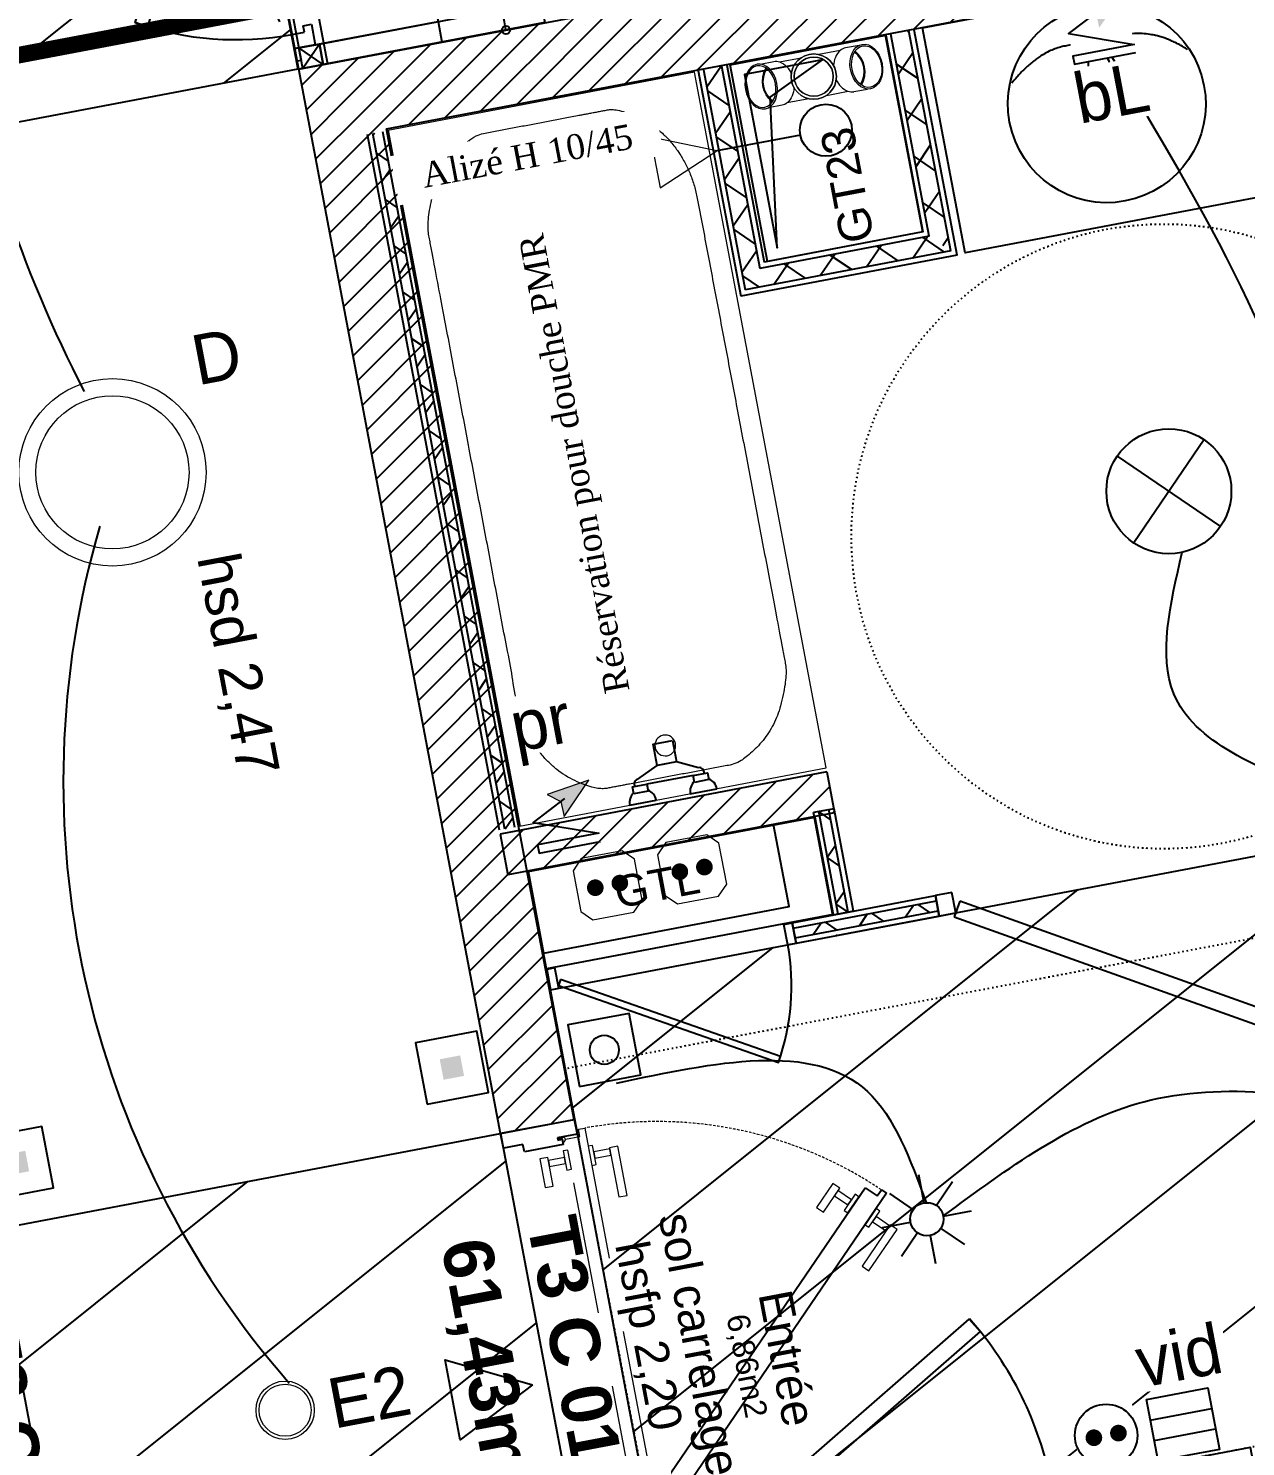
# Model space of a CAD drawing. Header units: centimetres. Extents: x 197412 to 267601, y -375791 to -305433.
# Drawn here: x 219676 to 222599, y -352221 to -348816 of the extents above; entities that cross this region are included whole.
import ezdxf

# ---------------------------------------------------------------- set-up
doc = ezdxf.new("R2010")
doc.units = ezdxf.units.CM
doc.header["$PDMODE"] = 67
for name, pattern in [('Style de ligne -1', [0.41664, 0.20828, -0.20836]), ('Style de ligne -16', [0.192476, 0.123031, -0.069444]), ('Style de ligne -5', [0.20828, 0.069425, -0.138855])]:
    doc.linetypes.add(name, pattern=pattern)
for name, color, linetype in [('3-BAT C-Niveau 0', 250, 'Continuous'), ('prlm-EAU-CHU', 42, 'Continuous'), ('prlm-GT', 242, 'Continuous'), ('prlm-MOD', 64, 'Continuous'), ('prlm-MOD-PB', 123, 'Continuous'), ('prlm-VMC', 62, 'Continuous')]:
    doc.layers.add(name, color=color, linetype=linetype)
for name, color, linetype, lineweight in [('FAUX PLAFOND', 9, 'Continuous', 25), ('prlm-ELEC-CFA', 1, 'Continuous', 25), ('prlm-ELEC-CFO', 1, 'Continuous', 25), ('prlm-GAZ', 2, 'Continuous', 25), ('RESERAVTION', 5, 'Continuous', 25)]:
    doc.layers.add(name, color=color, linetype=linetype, lineweight=lineweight)
doc.styles.add('Arial', font='arial.ttf')
doc.styles.add('Geneva', font='arial.ttf')
doc.styles.add('Geneva (bold)', font='arialbd.ttf')
doc.styles.add('Helvetica', font='arial.ttf')
doc.styles.add('prlm-elec-cfa', font='comic.ttf', dxfattribs={"height": 12})
doc.styles.add('prlm-elec-cfo', font='comic.ttf', dxfattribs={"height": 12})
doc.styles.add('prlm-vmc', font='pala.ttf', dxfattribs={"height": 14})
doc.styles.get("Standard").update_dxf_attribs({"font": 'ARIALUNI.TTF', "height": 100})
doc.dimstyles.new('IS cotation 1_20ème', dxfattribs={"dimtxt": 90, "dimasz": 20, "dimexe": 0, "dimexo": 0, "dimgap": 3, "dimtad": 0, "dimdec": 0, "dimtxsty": 'Arial', "dimblk": 'ORIGIN', "dimcen": 0, "dimdle": 10, "dimclrd": 256, "dimclre": 256, "dimclrt": 256, "dimazin": 0, "dimtfac": 1, "dimtdec": 0, "dimtix": 1, "dimtmove": 0, "dimatfit": 0, "dimldrblk": 'ORIGIN', "dimfxl": 10, "dimfrac": 2, "dimtolj": 1, "dimlwd": -1, "dimlwe": 25, "dimarcsym": 0})
pattern_1 = [(218.65981, (82441.66, 127994.64), (-199.24783, 287.75041), [])]
pattern_2 = [(45, (82627.55, 127994.637), (-31.2347524, 39.0434405), [])]

# ---------------------------------------------------------------- blocks, each defined once
blk = doc.blocks.new('Groupe-302-1')
at = {"linetype": 'Continuous'}
for p, q in [((13778.48, -47606.26), (13772.64, -47602.28)), ((13777.55, -47601.35), (13773.57, -47607.19))]:
    blk.add_line(p, q, dxfattribs=at)
at = {"linetype": 'Continuous', "flags": 128}
blk.add_lwpolyline([(13777.55, -47601.35), (13778.48, -47606.26), (13773.57, -47607.19), (13772.64, -47602.28)], close=True, dxfattribs=at)
blk = doc.blocks.new('Groupe-303-1')
at = {"linetype": 'Continuous'}
for p, q in [((13793.36, -47684.86), (13789.38, -47690.7)), ((13794.3, -47689.77), (13788.45, -47685.79))]:
    blk.add_line(p, q, dxfattribs=at)
at = {"linetype": 'Continuous', "flags": 128}
blk.add_lwpolyline([(13793.36, -47684.86), (13794.3, -47689.77), (13789.38, -47690.7), (13788.45, -47685.79)], close=True, dxfattribs=at)
blk = doc.blocks.new('Groupe-304-1')
at = {"linetype": 'Continuous'}
blk.add_line((13831.67, -47596.19), (13846.56, -47674.79), dxfattribs=at)
at = {"linetype": 'Style de ligne -1', "ltscale": 50.8}
blk.add_line((13753.4, -47611.94), (13788.04, -47689), dxfattribs=at)
at = {"linetype": 'Continuous', "flags": 128}
for points in [[(13778.48, -47606.26), (13831.67, -47596.19), (13830.74, -47591.27), (13777.55, -47601.35)], [(13831.67, -47596.19), (13835.39, -47615.84), (13815.74, -47619.56), (13812.02, -47599.91)], [(13789.02, -47688.81), (13788.04, -47689), (13772.17, -47605.16), (13773.15, -47604.98)], [(13794.3, -47689.77), (13793.36, -47684.86), (13846.56, -47674.79), (13847.49, -47679.7)]]:
    blk.add_lwpolyline(points, close=True, dxfattribs=at)
at = {"linetype": 'Style de ligne -1', "ltscale": 50.8}
blk.add_arc((13786.97, -47683.55), 79.15, 100.7241, 115.4507, dxfattribs=at)
for name in ['Groupe-302-1', 'Groupe-303-1']:
    blk.add_blockref(name, (0, 0))
at = {"insert": (13814.53, -47643), "char_height": 9.966, "width": 55.6525, "attachment_point": 5, "rotation": 280.7236, "line_spacing_factor": 0.72537, "style": 'Geneva'}
blk.add_mtext('GDF', dxfattribs=at)
blk = doc.blocks.new('xi.lumE')
at = {"layer": 'prlm-ELEC-CFO', "color": 0, "linetype": 'ByBlock', "lineweight": 13}
for radius in [7, 6.25]:
    blk.add_circle((0, 0), radius, dxfattribs=at)
blk = doc.blocks.new('xi.BSO')
at = {"layer": 'prlm-ELEC-CFO', "lineweight": 5}
blk.add_hatch(color=0, dxfattribs=at).paths.add_polyline_path([(-2.5, -2.5), (2.5, -2.5), (2.5, 2.5), (-2.5, 2.5)])
at = {"layer": 'prlm-ELEC-CFO', "color": 0, "flags": 128}
blk.add_lwpolyline([(-7.5, -7.5), (7.5, -7.5), (7.5, 7.5), (-7.5, 7.5)], close=True, dxfattribs=at)
blk = doc.blocks.new('xi.PR')
at = {"layer": 'prlm-ELEC-CFO', "lineweight": 5}
blk.add_hatch(color=0, dxfattribs=at).paths.add_polyline_path([(-3, 6), (-0.1, 3.7), (0, 0), (7.5, 7.5)])
at = {"layer": 'prlm-ELEC-CFO', "color": 0, "lineweight": 5, "flags": 128}
blk.add_lwpolyline([(-3, 6), (-0.1, 3.7), (0, 0), (7.5, 7.5)], close=True, dxfattribs=at)
at = {"layer": 'prlm-ELEC-CFO', "color": 0}
blk.add_lwpolyline([(0.95, 4.23), (-7.5, 0), (7.5, -5.5), (-7.5, -5.5), (-7.5, -7.5), (7.5, -7.5)], dxfattribs=at)
blk = doc.blocks.new('xi.PTCE')
at = {"layer": 'prlm-ELEC-CFO', "color": 0}
for points in [[(-10.61, 10.61), (10.61, -10.61)], [(10.61, 10.61), (-10.61, -10.61)]]:
    blk.add_lwpolyline(points, dxfattribs=at)
at = {"layer": 'prlm-ELEC-CFO', "color": 0, "linetype": 'ByBlock'}
blk.add_circle((0, 0), 15, dxfattribs=at)
blk = doc.blocks.new('xi.BL')
at = {"color": 0, "lineweight": 5}
blk.add_wipeout([(-7.5, -7.5), (7.5, -7.5), (7.5, 7.5), (-7.5, 7.5)], dxfattribs=at).dxf.layer = 'prlm-ELEC-CFO'
at = {"layer": 'prlm-ELEC-CFO', "lineweight": 5}
blk.add_hatch(color=0, dxfattribs=at).paths.add_polyline_path([(-3, 6), (-0.1, 3.7), (0, 0), (7.5, 7.5)])
at = {"layer": 'prlm-ELEC-CFO', "color": 0}
blk.add_lwpolyline([(0.95, 4.23), (-7.5, 0), (7.5, -5.5), (-7.5, -5.5), (-7.5, -7.5), (7.5, -7.5)], dxfattribs=at)
blk = doc.blocks.new('xi.PCGTL')
at = {"layer": 'prlm-ELEC-CFO', "color": 0, "lineweight": 0}
blk.add_lwpolyline([(-7.5, -5), (-5, -7.5), (5, -7.5), (7.5, -5), (7.5, 5), (5, 7.5), (-5, 7.5), (-7.5, 5)], close=True, dxfattribs=at)
at = {"layer": 'prlm-ELEC-CFO', "color": 0, "linetype": 'ByBlock', "lineweight": 5, "const_width": 2}
for points in [[(-4, 0, 1), (-2, 0, 1)], [(2, 0, 1), (4, 0, 1)]]:
    blk.add_lwpolyline(points, format="xyb", close=True, dxfattribs=at)
blk = doc.blocks.new('xi.PC')
at = {"color": 0, "lineweight": 5}
blk.add_wipeout([(-7.5, -7.5), (7.5, -7.5), (7.5, 7.5), (-7.5, 7.5)], dxfattribs=at).dxf.layer = 'prlm-ELEC-CFO'
at = {"layer": 'prlm-ELEC-CFO', "color": 0, "linetype": 'ByBlock', "lineweight": 5, "const_width": 2}
for points in [[(-4, 0, 1), (-2, 0, 1)], [(2, 0, 1), (4, 0, 1)]]:
    blk.add_lwpolyline(points, format="xyb", close=True, dxfattribs=at)
at = {"layer": 'prlm-ELEC-CFO', "color": 0, "linetype": 'ByBlock', "lineweight": -2}
blk.add_circle((0, 0), 7.5, dxfattribs=at)
blk = doc.blocks.new('xi.BP')
at = {"layer": 'prlm-ELEC-CFO', "color": 0, "flags": 128}
blk.add_lwpolyline([(-7.5, -7.5), (7.5, -7.5), (7.5, 7.5), (-7.5, 7.5)], close=True, dxfattribs=at)
at = {"layer": 'prlm-ELEC-CFO', "color": 0}
blk.add_circle((0, 0), 3.5, dxfattribs=at)
blk = doc.blocks.new('xi.SPOT')
at = {"color": 0, "lineweight": 5}
blk.add_wipeout([(-4, 0), (-2.83, -2.83), (0, -4), (2.83, -2.83), (4, 0), (2.83, 2.83), (0, 4), (-2.83, 2.83)], dxfattribs=at).dxf.layer = 'prlm-ELEC-CFO'
at = {"layer": 'prlm-ELEC-CFO', "color": 0, "linetype": 'ByBlock', "lineweight": -2, "flags": 128}
for points in [[(0, 10.88), (0, 4)], [(-7.69, 7.69), (-2.83, 2.83)], [(7.69, 7.69), (2.83, 2.83)], [(-10.88, 0), (-4, 0)], [(4, 0), (10.88, 0)], [(-2.83, -2.83), (-7.69, -7.69)], [(2.83, -2.83), (7.69, -7.69)], [(0, -4), (0, -10.88)]]:
    blk.add_lwpolyline(points, dxfattribs=at)
at = {"layer": 'prlm-ELEC-CFO', "color": 0, "linetype": 'ByBlock', "lineweight": -2}
blk.add_circle((0, 0), 4, dxfattribs=at)
blk = doc.blocks.new('xi.lumD')
at = {"layer": 'prlm-ELEC-CFO', "color": 0, "linetype": 'ByBlock', "lineweight": 13}
for radius in [22.49, 18.39]:
    blk.add_circle((0, 0), radius, dxfattribs=at)
blk = doc.blocks.new('xi.gdf70')
at = {"linetype": 'Continuous'}
for p, q in [((0, 0), (80, 0)), ((0, -30), (0, -35)), ((5, -30), (0, -30)), ((5, -32), (5, -30)), ((75, -30), (80, -30)), ((75, -32), (75, -30)), ((80, -30), (80, -35)), ((3.5, -32), (5, -32)), ((3.5, -35), (3.5, -32)), ((76.5, -32), (75, -32)), ((76.5, -35), (76.5, -32)), ((0, -35), (3.5, -35)), ((80, -35), (76.5, -35))]:
    blk.add_line(p, q, dxfattribs=at)
at = {"linetype": 'Continuous', "flags": 128}
for points in [[(0, -35), (0, 0), (-5, 0), (-5, -35)], [(0, 0), (20, 0), (20, -20), (0, -20)], [(85, -35), (80, -35), (80, 0), (85, 0)], [(5, -32.4), (68.22, -68.9), (66.72, -71.5), (3.5, -35)]]:
    blk.add_lwpolyline(points, close=True, dxfattribs=at)
at = {"linetype": 'Continuous'}
blk.add_arc((3.5, -35), 73, 330, 0, dxfattribs=at)
at = {"insert": (42.81, -12.22), "char_height": 9.966, "width": 55.6525, "attachment_point": 5, "line_spacing_factor": 0.72537, "style": 'Geneva'}
blk.add_mtext('GDF', dxfattribs=at)
blk = doc.blocks.new('xi.dchrob')
at = {"layer": 'prlm-MOD', "color": 161}
for p, q in [((8.16, -2.3), (8.16, 2.3)), ((13.38, 1.16), (13.38, -1.16))]:
    blk.add_line(p, q, dxfattribs=at)
for points in [[(0, 10.66), (0, 4.16)], [(5.77, 7.56), (8.16, 2.38)], [(4.19, -5.66), (4.19, 5.66)], [(5.77, -7.26), (8.16, -2.37)], [(0, -4.16), (0, -10.66)]]:
    blk.add_lwpolyline(points, dxfattribs=at)
for points in [[(2.5, 9.16), (4.19, 9.16), (4.19, 5.66), (2.5, 5.66)], [(13.38, -2.37), (8.16, -2.37), (8.16, 2.38), (13.38, 2.38)], [(2.5, -5.66), (4.19, -5.66), (4.19, -9.16), (2.5, -9.16)]]:
    blk.add_lwpolyline(points, close=True, dxfattribs=at)
for centre, radius, start, end in [((0, 7.41), 3.25, 32.579, 90), ((4.65, 7.56), 1.13, 0, 114.0743), ((0, 7.41), 3.25, 270, 327.421), ((0, -7.41), 3.25, 32.579, 90), ((0, -7.41), 3.25, 270, 327.421), ((4.65, -7.26), 1.13, 245.9257, 360)]:
    blk.add_arc(centre, radius, start, end, dxfattribs=at)
blk = doc.blocks.new('xi.cee1')
at = {"layer": 'prlm-EAU-CHU', "color": 0, "lineweight": 13}
for p, q in [((7.43, 5), (2.17, 5)), ((12.09, 5.34), (8.77, 5.34)), ((2.17, -5), (7.43, -5)), ((8.77, -5.34), (12.09, -5.34))]:
    blk.add_line(p, q, dxfattribs=at)
for radius in [5.45, 4.69]:
    blk.add_circle((0, 0), radius, dxfattribs=at)
for centre, radius, start, end in [((10.09, 0.78), 4.99, 122.4397, 169.5051), ((8.79, 2.49), 2.86, 90.508, 118.9381), ((6.35, 0), 5.87, 317.8112, 42.1667), ((6.14, 0), 6.3, 318.9248, 41.0752), ((10.09, -0.78), 4.99, 190.4949, 237.5603), ((8.79, -2.49), 2.86, 241.0619, 269.492)]:
    blk.add_arc(centre, radius, start, end, dxfattribs=at)
for centre, major_axis, ratio in [((12.84, 0), (0, -5.44), 0.708306), ((12.94, 0), (0, -5.05), 0.707331)]:
    blk.add_ellipse(centre, major_axis=major_axis, ratio=ratio, dxfattribs=at)
blk = doc.blocks.new('xi.be')
at = {"layer": 'prlm-VMC', "color": 0, "linetype": 'ByBlock', "lineweight": 5, "flags": 128}
blk.add_lwpolyline([(-6.17, -15), (6.17, -15), (0, 0)], close=True, dxfattribs=at)
at = {"layer": 'prlm-VMC', "color": 0, "linetype": 'ByBlock', "lineweight": 5}
blk.add_solid([(0, -1), (5.17, -14), (-5.17, -14), (0, -1)], dxfattribs=at)
blk = doc.blocks.new('xi.VID')
at = {"layer": 'prlm-ELEC-CFA', "color": 0, "linetype": 'ByBlock', "lineweight": -2, "flags": 128}
blk.add_lwpolyline([(-7.5, 7.5), (7.5, 7.5), (7.5, -7.5), (-7.5, -7.5)], close=True, dxfattribs=at)
at = {"layer": 'prlm-ELEC-CFA', "color": 0}
for points in [[(-7.5, 2.5), (7.5, 2.5)], [(-7.5, -2.5), (7.5, -2.5)]]:
    blk.add_lwpolyline(points, dxfattribs=at)
blk = doc.blocks.new('_Origin')
at = {"color": 0, "linetype": 'ByBlock', "lineweight": -2}
blk.add_line((0, 0), (-1, 0), dxfattribs=at)
blk.add_circle((0, 0), 0.5, dxfattribs=at)
blk = doc.blocks.new('*D712')
at = {"layer": 'Defpoints', "color": 0, "transparency": 16777216}
for p in [(220690, -347981.4), (220823.3, -348820.3), (220848, -348815.6)]:
    blk.add_point(p, dxfattribs=at)
at = {"layer": 'RESERAVTION', "lineweight": 25, "transparency": 16777216}
for p, q in [((220690, -347981.4), (220665.4, -347986.1)), ((220848, -348815.6), (220823.3, -348820.3))]:
    blk.add_line(p, q, dxfattribs=at)
at = {"layer": 'RESERAVTION', "transparency": 16777216}
for p, q in [((220669.1, -348005.7), (220731.7, -348336.5)), ((220819.6, -348800.7), (220757, -348469.9))]:
    blk.add_line(p, q, dxfattribs=at)
at = {"layer": 'RESERAVTION', "transparency": 16777216, "xscale": 20, "yscale": 20, "zscale": 20}
for p, rotation in [((220665.4, -347986.1), 100.7236014113933), ((220823.3, -348820.3), 280.7236014113932)]:
    blk.add_blockref('_Origin', p, dxfattribs=dict(at, rotation=rotation))
at = {"layer": 'RESERAVTION', "transparency": 16777216, "insert": (220744.3, -348403.2), "char_height": 90, "attachment_point": 5, "rotation": 100.7236, "style": 'Arial'}
blk.add_mtext('\\A1;85', dxfattribs=at)
blk = doc.blocks.new('Baignoire 175x75')
at = {"linetype": 'Continuous', "lineweight": 18, "flags": 128}
blk.add_lwpolyline([(0, 0), (170, 0), (170, -75), (0, -75)], close=True, dxfattribs=at)
at = {"linetype": 'Continuous', "lineweight": 18}
blk.add_ellipse((12.5, -37), major_axis=(2.5, 0), ratio=1, dxfattribs=at)
blk.add_open_spline([(140.1, -5), (146.77, -5), (158.33, -10.35), (165, -19.6), (165, -37.5), (165, -55.4), (158.33, -64.65), (146.77, -70), (85, -70), (23.23, -70), (11.67, -64.65), (5, -55.4), (5, -37.5), (5, -19.6), (11.67, -10.35), (23.23, -5), (83.33, -5), (140.1, -5)], degree=2, knots=[0, 0, 0, 0.017264, 0.034528, 0.051791, 0.150116, 0.16738, 0.184644, 0.201908, 0.504316, 0.52158, 0.538843, 0.556107, 0.654432, 0.671696, 0.68896, 0.706224, 1, 1, 1], dxfattribs=at)
blk = doc.blocks.new('Groupe-60-1')
at = {"linetype": 'Continuous', "flags": 128}
for points in [[(13847.19, -47903.09), (13906.15, -47891.92), (13902.42, -47872.27), (13843.47, -47883.44)], [(13907.82, -47900.77), (13905.83, -47901.14), (13904.9, -47896.23), (13906.89, -47895.85)], [(13848.87, -47911.93), (13850.86, -47911.56), (13849.93, -47906.64), (13847.94, -47907.02)], [(13851.25, -47909.44), (13850.74, -47910.91), (13903.59, -47929.4), (13904.08, -47927.92)]]:
    blk.add_lwpolyline(points, close=True, dxfattribs=at)
at = {"linetype": 'Continuous'}
blk.add_arc((13850.74, -47910.91), 55.99, 340.7236, 10.0558, dxfattribs=at)
at = {"insert": (13863.61, -47884.96), "char_height": 7.565, "attachment_point": 1, "rotation": 10.7236, "line_spacing_factor": 0.834288, "style": 'Helvetica'}
blk.add_mtext('GTL', dxfattribs=at)
at = {"flags": 1}
blk.add_attdef('GTL', (13843.47, -47929.4), '', height=0.018, dxfattribs=at)
blk = doc.blocks.new('Groupe-62-1')
at = {"linetype": 'Continuous', "flags": 128}
blk.add_lwpolyline([(13938.16, -47681), (14016.76, -47666.08), (14027.01, -47720.12), (13948.42, -47735.03)], close=True, dxfattribs=at)
at = {"linetype": 'Continuous'}
for centre, major_axis in [((13982.44, -47699.21), (-4.43, 23.33)), ((13978.84, -47679.69), (1.47, 0.28)), ((13980.53, -47689.73), (2.46, 0.47))]:
    blk.add_ellipse(centre, major_axis=major_axis, ratio=1, dxfattribs=at)
blk.add_open_spline([(14001.83, -47686.22), (13994.3, -47681.23), (13978.96, -47684.04), (13965.71, -47686.66), (13959.65, -47694.22)], degree=2, dxfattribs=at)

msp = doc.modelspace()

# ---------------------------------------------------------------- hatches: boundary and pattern name
at = {"linetype": 'Continuous'}
h = msp.add_hatch(dxfattribs=at)
h.set_pattern_fill('02_ISOLANT', color=256, scale=10, angle=100.7458, style=0, pattern_type=2)
h.set_pattern_definition([(145.745789, (82441.66, 127994.64), (-45.029255, -66.12387), []), (235.745789, (82441.66, 127994.64), (-66.12387, 45.029255), [])])
h.paths.add_polyline_path([(221839.8, -349315.6), (221891.3, -349350.6), (221791, -348822.1), (221747.8, -348830.3)])
h = msp.add_hatch(dxfattribs=at)
h.set_pattern_fill('02_ISOLANT', color=256, scale=10, angle=-79.2764, style=0, pattern_type=2)
h.set_pattern_definition([(325.723595, (82441.66, 127994.64), (45.054865, 66.106423), []), (55.723595, (82441.66, 127994.64), (66.106423, -45.054865), [])])
h.paths.add_polyline_path([(221341.1, -348907.4), (221297.9, -348915.6), (221397.9, -349444), (221433, -349392.6)])
h = msp.add_hatch(dxfattribs=at)
h.set_pattern_fill('02_ISOLANT', color=256, scale=10, angle=-79.2542, style=0, pattern_type=2)
h.set_pattern_definition([(325.745789, (82441.66, 127994.64), (45.029255, 66.12387), []), (55.745789, (82441.66, 127994.64), (66.12387, -45.029255), [])])
h.paths.add_polyline_path([(220526.6, -349063.7), (220503, -349068.1), (220819.9, -350738.3), (220843.5, -350733.9)])
h = msp.add_hatch(dxfattribs=at)
h.set_pattern_fill('02_ISOLANT', color=256, scale=10, angle=-169.2764, style=0, pattern_type=2)
h.set_pattern_definition([(235.723595, (82441.66, 127994.64), (66.106423, -45.054865), []), (325.723595, (82441.66, 127994.64), (-45.054865, -66.106423), [])])
h.paths.add_polyline_path([(221891.3, -349350.6), (221839.8, -349315.6), (221433, -349392.6), (221397.9, -349444)])
h = msp.add_hatch(dxfattribs=at)
h.set_pattern_fill('MURS MACONNERIE-2', color=256, scale=10, style=0, pattern_type=2)
h.set_pattern_definition([(45, (82627.55, 127994.637), (-31.2347524, 39.0434405), [])])
h.paths.add_polyline_path([(221612.4, -350699.9), (221593.8, -350601.6), (220809, -350750.6), (220827.7, -350848.8)])
h = msp.add_hatch(dxfattribs=at)
h.set_pattern_fill('02_ISOLANT', color=256, scale=10, angle=100.7236, style=0, pattern_type=2)
h.set_pattern_definition([(145.723595, (82441.66, 127994.64), (-45.054865, -66.106423), []), (235.723595, (82441.66, 127994.64), (-66.106423, 45.054865), [])])
h.paths.add_polyline_path([(221621.3, -350942.8), (221644.9, -350938.3), (221598.3, -350692.4), (221574.8, -350696.9)])
h = msp.add_hatch(dxfattribs=at)
h.set_pattern_fill('02_ISOLANT', color=256, scale=10, angle=10.7519, style=0, pattern_type=2)
h.set_pattern_definition([(55.751878, (82441.66, 127994.64), (-66.128656, 45.022227), []), (145.751878, (82441.66, 127994.64), (45.022227, 66.128656), [])])
h.paths.add_polyline_path([(221513, -350976.6), (221517.4, -351000.2), (221861.5, -350934.8), (221857, -350911.3)])
at = {"layer": '3-BAT C-Niveau 0'}
h = msp.add_hatch(dxfattribs=at)
h.set_pattern_fill('MURS MACONNERIE-2', color=256, scale=10, style=0, pattern_type=2)
h.set_pattern_definition(pattern_2)
h.paths.add_polyline_path([(220326, -348914.2), (220536.3, -349057.6), (227363.4, -347764.7), (227329.9, -347587.8)])
h = msp.add_hatch(dxfattribs=at)
h.set_pattern_fill('MURS MACONNERIE-2', color=256, scale=10, style=0, pattern_type=2)
h.set_pattern_definition(pattern_2)
h.paths.add_polyline_path([(220809.9, -351469.9), (220986.8, -351436.4), (220536.3, -349057.6), (220326, -348914.2)])
at = {"layer": 'FAUX PLAFOND'}
h = msp.add_hatch(dxfattribs=at)
h.set_pattern_fill('BA 13', color=6, scale=10, style=0, pattern_type=2)
h.set_pattern_definition(pattern_1)
h.paths.add_polyline_path([(231437.6, -339270.7), (231393.3, -339279.1), (231393.3, -339279.2), (229700.5, -339599.8), (224818.6, -340524.4), (224818.6, -340524.3), (222646.5, -340935.7), (222646.5, -340935.7), (218945.4, -341636.6), (220323.7, -348914.6), (219107.7, -349144.9), (217729.4, -341866.9), (214344.2, -342508), (214325.6, -342409.7), (212095.3, -342832.1), (211556.4, -339986.5), (213785.8, -339559.1), (213767.1, -339460.8), (215316, -339167.5), (217152.3, -338819.7), (216443.4, -335076.3), (217624.3, -334852.7), (218340.7, -338635.3), (222076.9, -337927.7), (222128.4, -338199.9), (220944.3, -338424.1), (221396.5, -340811.7), (224752.6, -340175.9), (224395.1, -338287.7), (225513.6, -338075.9), (225706.2, -339093.9), (231208.4, -338051.9), (231208.4, -338052), (244427.3, -335548.6), (244658, -336766.9)])
h.paths.add_polyline_path([(217555.2, -339065.9), (218007.3, -341453.4), (220217.4, -341034.9), (219765.3, -338647.4)])
h.paths.add_polyline_path([(214589.7, -342100.7), (216484.4, -341741.8), (216032.3, -339354.3), (214137.6, -339713.1)])
h = msp.add_hatch(dxfattribs=at)
h.set_pattern_fill('BA 13', color=256, scale=10, style=0, pattern_type=2)
h.set_pattern_definition(pattern_1)
h.paths.add_polyline_path([(221617.9, -350994.1), (221616.3, -350993.9), (223456.4, -350645.7), (223909.1, -353036.5), (224567.1, -352911.9), (224781.1, -354042.2), (224123.1, -354166.8), (224132.4, -354215.7), (223030.5, -354424.6), (222611.1, -352223.2), (222172.1, -352306.3), (222181.4, -352355.5), (222571.3, -352281.6), (222816.8, -353577.6), (221440.9, -353838.1), (220930.5, -351124.8)])
h = msp.add_hatch(dxfattribs=at)
h.set_pattern_fill('BA 13', color=256, scale=10, style=0, pattern_type=2)
h.set_pattern_definition(pattern_1)
h.paths.add_polyline_path([(220809.9, -351469.9), (221089.6, -352946.5), (219870.9, -353177.3), (219591.2, -351700.7)])

# ---------------------------------------------------------------- linework, layer by layer
at = {"linetype": 'Continuous'}
for p, q in [((221839.8, -349315.6), (221747.8, -348830.3)), ((221839.8, -349315.6), (221747.8, -348830.3)), ((221891.3, -349350.6), (221791, -348822.1)), ((221891.3, -349350.6), (221791, -348822.1)), ((221824.7, -349305.2), (221735, -348832.7)), ((221297.9, -348915.6), (221397.9, -349444)), ((221297.9, -348915.6), (221397.9, -349444)), ((221341.1, -348907.4), (221433, -349392.6)), ((221341.1, -348907.4), (221433, -349392.6)), ((221353.9, -348905), (221443.3, -349377.4)), ((220503, -349068.1), (220819.9, -350738.3)), ((220503, -349068.1), (220819.9, -350738.3)), ((220526.6, -349063.7), (220843.5, -350733.9)), ((220526.6, -349063.7), (220843.5, -350733.9)), ((220539.3, -349061.2), (220856.3, -350731.4)), ((221839.8, -349315.6), (221433, -349392.6)), ((221839.8, -349315.6), (221433, -349392.6)), ((221906.5, -349360.9), (221387.6, -349459.2)), ((221891.3, -349350.6), (221397.9, -349444)), ((221891.3, -349350.6), (221397.9, -349444)), ((221593.8, -350601.6), (220809, -350750.6)), ((221593.8, -350601.6), (221612.4, -350699.9)), ((221612.4, -350699.9), (220827.7, -350848.8)), ((221608.6, -350945.2), (221562, -350699.3)), ((221621.3, -350942.8), (221574.8, -350696.9)), ((221621.3, -350942.8), (221574.8, -350696.9)), ((221644.9, -350938.3), (221598.3, -350692.4)), ((221644.9, -350938.3), (221598.3, -350692.4)), ((220809, -350750.6), (220827.7, -350848.8)), ((221510.5, -350963.8), (221854.6, -350898.5)), ((221893.9, -350891), (221854.6, -350898.5)), ((221854.6, -350898.5), (221863.9, -350947.6)), ((221903.2, -350940.1), (221893.9, -350891)), ((221513, -350976.6), (221857, -350911.3)), ((221513, -350976.6), (221857, -350911.3)), ((221517.4, -351000.2), (221861.5, -350934.8)), ((221517.4, -351000.2), (221861.5, -350934.8)), ((221863.9, -350947.6), (221903.2, -350940.1)), ((221913.3, -350911.9), (221899.8, -350949.6)), ((222695, -351190.9), (221913.3, -350911.9)), ((221899.8, -350949.6), (222681.5, -351228.6)), ((220810.4, -351469.8), (220987.3, -351436.3)), ((220987.3, -351436.3), (220993.9, -351471.3)), ((220817.1, -351504.8), (220810.4, -351469.8)), ((220993.9, -351471.3), (220946.7, -351480.3)), ((220946.7, -351480.3), (220947.6, -351485.2)), ((220947.6, -351485.2), (220958.5, -351483.1)), ((220958.5, -351483.1), (220960.9, -351495.9)), ((220864.2, -351495.9), (220817.1, -351504.8)), ((220867.6, -351513.6), (220864.2, -351495.9)), ((220960.9, -351495.9), (220867.6, -351513.6)), ((221167.3, -352360.5), (221685.8, -351599.7))]:
    msp.add_line(p, q, dxfattribs=at)
at = {"linetype": 'Continuous', "lineweight": 25}
for p, q in [((221906.5, -349360.9), (221803.8, -348819.7)), ((221824.7, -349305.2), (221735, -348832.7)), ((221285.1, -348918.1), (221387.6, -349459.2)), ((221353.9, -348905), (221443.3, -349377.4)), ((220539.3, -349061.2), (220856.3, -350731.4)), ((220490.2, -349070.6), (220807.2, -350740.7)), ((221824.7, -349305.2), (221443.3, -349377.4)), ((221906.5, -349360.9), (221387.6, -349459.2)), ((221611.1, -350690), (221562, -350699.3)), ((221608.6, -350945.2), (221562, -350699.3)), ((221657.7, -350935.9), (221611.1, -350690)), ((221510.5, -350963.8), (221854.6, -350898.5)), ((221863.9, -350947.6), (221854.6, -350898.5)), ((221657.7, -350935.9), (221608.6, -350945.2)), ((221519.9, -351012.9), (221510.5, -350963.8)), ((221519.9, -351012.9), (221863.9, -350947.6))]:
    msp.add_line(p, q, dxfattribs=at)
at = {"linetype": 'Continuous', "lineweight": 18}
for p, q in [((221593.8, -350601.6), (220809, -350750.6)), ((221612.4, -350699.9), (220827.7, -350848.8)), ((220947.8, -351480.8), (220962.5, -351478)), ((220948.4, -351484), (220947.8, -351480.8)), ((220959.2, -351481.9), (220948.4, -351484)), ((220960.9, -351491), (220959.2, -351481.9)), ((220965.4, -351485.8), (220962.1, -351490.8)), ((220962.5, -351478), (220964.2, -351479.2)), ((220964.2, -351479.2), (220965.4, -351485.8)), ((220962.1, -351490.8), (220960.9, -351491)), ((221608.2, -351589.2), (221568.8, -351647)), ((221624.8, -351600.5), (221608.2, -351589.2)), ((221585.4, -351658.3), (221624.8, -351600.5)), ((221620.6, -351606.7), (221612.1, -351619)), ((221612.1, -351619), (221644.4, -351641.1)), ((221652.9, -351628.7), (221620.6, -351606.7)), ((221661.9, -351615.5), (221635.4, -351654.3)), ((221644.4, -351660.4), (221670.9, -351621.6)), ((221670.9, -351621.6), (221661.9, -351615.5)), ((221568.8, -351647), (221585.4, -351658.3)), ((221635.4, -351654.3), (221644.4, -351660.4)), ((221644.4, -351641.1), (221652.9, -351628.7))]:
    msp.add_line(p, q, dxfattribs=at)
at = {"linetype": 'Style de ligne -16', "lineweight": 18, "ltscale": 2580.64}
for p, q in [((220966.6, -351483.3), (221001, -351476.8)), ((221137.9, -352387.9), (220966.6, -351483.3)), ((220997.7, -351459.3), (221012.4, -351456.5)), ((221001, -351476.8), (220997.7, -351459.3)), ((221012.4, -351456.5), (221190.3, -352396.1)), ((220971.5, -351509.3), (220960.8, -351511.3)), ((220960.8, -351511.3), (220969.6, -351557.5)), ((220980.3, -351555.5), (220971.5, -351509.3)), ((221031.3, -351498), (221020.6, -351500)), ((221020.6, -351500), (221029.4, -351546.2)), ((221040.1, -351544.2), (221031.3, -351498)), ((221072.8, -351506.4), (221034.3, -351513.7)), ((221034.3, -351513.7), (221037.1, -351528.5)), ((221037.1, -351528.5), (221075.5, -351521.2)), ((221092, -351500.3), (221072.3, -351504)), ((221072.3, -351504), (221094.6, -351621.9)), ((221075.5, -351521.2), (221072.8, -351506.4)), ((221114.3, -351618.2), (221092, -351500.3)), ((220924, -351527), (220904.3, -351530.7)), ((220904.3, -351530.7), (220917.3, -351599.5)), ((220937, -351595.8), (220924, -351527)), ((220963.8, -351527.1), (220925.4, -351534.3)), ((220925.4, -351534.3), (220928.2, -351549.1)), ((220928.2, -351549.1), (220966.6, -351541.8)), ((220966.6, -351541.8), (220963.8, -351527.1)), ((221029.4, -351546.2), (221040.1, -351544.2)), ((220969.6, -351557.5), (220980.3, -351555.5)), ((220917.3, -351599.5), (220937, -351595.8)), ((221094.6, -351621.9), (221114.3, -351618.2))]:
    msp.add_line(p, q, dxfattribs=at)
at = {"linetype": 'Continuous', "flags": 128}
for points in [[(221583, -348892), (221395.8, -348927.5), (221474.5, -349343.4), (221457.8, -348981.2)], [(221310.5, -352460.7), (221935.8, -351914.9), (221962.1, -351945), (221336.8, -352490.8)]]:
    msp.add_lwpolyline(points, close=True, dxfattribs=at)
at = {"linetype": 'Style de ligne -5', "ltscale": 50.8, "flags": 128}
msp.add_lwpolyline([(221188.9, -352492.5), (220965.6, -351313.5), (223127.1, -350904.1), (223350.5, -352083.1)], close=True, dxfattribs=at)
at = {"linetype": 'Style de ligne -5', "ltscale": 50.8}
msp.add_circle((222402.9, -350036.1), 750, dxfattribs=at)
at = {"linetype": 'Continuous'}
msp.add_arc((221317.1, -352468.2), 830.5, 10.7236, 41.8067, dxfattribs=at)
at = {"layer": '3-BAT C-Niveau 0'}
for p, q in [((220326, -348914.2), (227329.9, -347587.8)), ((220326, -348914.2), (227329.9, -347587.8)), ((220536.3, -349057.6), (227363.4, -347764.7)), ((220536.3, -349057.6), (227363.4, -347764.7)), ((220809.9, -351469.9), (220326, -348914.2)), ((220809.9, -351469.9), (220326, -348914.2)), ((220986.8, -351436.4), (220536.3, -349057.6)), ((220561.3, -349189.6), (220536.3, -349057.6)), ((220986.8, -351436.4), (220594.8, -349366.5)), ((220986.8, -351436.4), (220809.9, -351469.9))]:
    msp.add_line(p, q, dxfattribs=at)
at = {"layer": '3-BAT C-Niveau 0', "flags": 128}
for points in [[(220031.7, -347361.9), (220100.4, -347348.8), (220394.4, -348901.2), (220325.7, -348914.3)], [(220887.1, -352072.6), (220713.5, -352204.6), (220677.4, -352012.9)]]:
    msp.add_lwpolyline(points, close=True, dxfattribs=at)
at = {"layer": '3-BAT C-Niveau 0', "ltscale": 50.8, "flags": 128}
for points in [[(221617.9, -350994.1), (221616.3, -350993.9), (223456.4, -350645.7), (223909.1, -353036.5), (224567.1, -352911.9), (224781.1, -354042.2), (224123.1, -354166.8), (224132.4, -354215.7), (223030.5, -354424.6), (222611.1, -352223.2), (222172.1, -352306.3), (222181.4, -352355.5), (222571.3, -352281.6), (222816.8, -353577.6), (221440.9, -353838.1), (220930.5, -351124.8)], [(220809.9, -351469.9), (221089.6, -352946.5), (219870.9, -353177.3), (219591.2, -351700.7)]]:
    msp.add_lwpolyline(points, close=True, dxfattribs=at)
at = {"layer": 'prlm-ELEC-CFO'}
msp.add_lwpolyline([(220876.8, -350840.5), (221564.7, -350710.2), (221608.9, -350943.7), (220921, -351073.9)], close=True, dxfattribs=at)
for centre, radius, start, end in [((222636.5, -348226.7), 3181.4, 171.8333, 207.3431), ((221953.2, -350624.8), 2192.8, 163.7682, 221.18)]:
    msp.add_arc(centre, radius, start, end, dxfattribs=at)
for points in [[(222815.8, -350639.9), (222786.4, -350014.7), (222278.6, -348885.5)], [(222788.4, -350655.4), (222426.9, -350414), (222447.2, -350074.3)], [(221088.6, -351348.6), (221691.1, -351368.5), (221832.4, -351635.1)], [(221873.5, -351667.6), (222354.9, -351393.4), (222974.2, -351414.3)]]:
    msp.add_spline(points, degree=3, dxfattribs=at)
at = {"layer": 'prlm-GAZ', "ltscale": 0.8, "const_width": 40}
msp.add_lwpolyline([(217850.6, -341723.9), (219221.4, -348962.5), (220459.8, -348728)], dxfattribs=at)
at = {"layer": 'prlm-GT', "ltscale": 50}
msp.add_lwpolyline([(221361.6, -348903.6), (221735.2, -348832.8), (221824.7, -349305.2), (221451.1, -349375.9)], close=True, dxfattribs=at)
at = {"layer": 'prlm-MOD-PB'}
for p, q in [((220295.3, -348754.1), (219225.4, -348956.7)), ((220297.2, -348763.9), (219217.4, -348968.4))]:
    msp.add_line(p, q, dxfattribs=at)
at = {"layer": 'prlm-VMC'}
msp.add_lwpolyline([(221530.3, -349072.5), (221329.5, -349110.6)], dxfattribs=at)
msp.add_circle((221591.7, -349060.9), 62.5, dxfattribs=at)

# ---------------------------------------------------------------- block references
at = {"xscale": 10, "yscale": 10, "zscale": 10}
for name in ['Groupe-62-1', 'Groupe-60-1']:
    msp.add_blockref(name, (82441.7, 127994.6), dxfattribs=at)
at = {"xscale": -10, "yscale": 10, "zscale": 10, "rotation": 280.7235947439098}
msp.add_blockref('Baignoire 175x75', (221592.6, -350592), dxfattribs=at)
at = {"layer": '3-BAT C-Niveau 0', "xscale": 10, "yscale": 10, "zscale": 10}
msp.add_blockref('Groupe-304-1', (82441.7, 127994.6), dxfattribs=at)
at = {"layer": 'prlm-EAU-CHU', "yscale": 10, "zscale": 10, "rotation": 10.72360141139323}
for xscale in [10, -10]:
    msp.add_blockref('xi.cee1', (221562.4, -348932.2), dxfattribs=dict(at, xscale=xscale))
at = {"layer": 'prlm-ELEC-CFO', "xscale": 10, "yscale": 10, "zscale": 10, "rotation": 10.72360141139323}
for name, p in [('xi.PTCE', (222415.1, -349927.7)), ('xi.PR', (220962.7, -350708.8)), ('xi.PCGTL', (221270.3, -350835.5)), ('xi.PCGTL', (221067.3, -350873.9)), ('xi.BP', (221059.4, -351268.8)), ('xi.BSO', (220693.5, -351311.3)), ('xi.BSO', (219649.1, -351540.4)), ('xi.lumE', (220293.1, -352133.9))]:
    msp.add_blockref(name, p, dxfattribs=at)
at = {"layer": 'prlm-GAZ', "xscale": 10, "yscale": 10, "zscale": 10, "rotation": 280.723601411393}
msp.add_blockref('xi.gdf70', (220511.4, -348014), dxfattribs=at)
at = {"layer": 'prlm-MOD', "xscale": 10, "yscale": 10, "zscale": 10, "rotation": 100.7236014113933}
msp.add_blockref('xi.dchrob', (221225.1, -350661.7), dxfattribs=at)
at = {"layer": 'prlm-VMC', "xscale": 10, "yscale": 10, "zscale": 10, "rotation": 280.7236014113929}
msp.add_blockref('xi.be', (221329.5, -349110.6), dxfattribs=at)

# ---------------------------------------------------------------- texts
at = {"char_height": 80, "attachment_point": 2, "rotation": 280.7236, "line_spacing_factor": 0.834288, "style": 'Helvetica'}
for s, insert in [('sol carrelage', (221328, -351968)), ('hsfp 2,20', (221206.5, -351947.5)), ('Entrée\\P{\\H0.6752x;6,86m2}\\P', (221538.5, -352001.6))]:
    msp.add_mtext(s, dxfattribs=dict(at, insert=insert))
at = {"layer": '3-BAT C-Niveau 0'}
for s, insert, char_height, attachment_point, rotation, line_spacing_factor, style in [('GT23', (221629.4, -349337.8), 80, 1, 100.7236, 0.25, 'Helvetica'), ('\\Phsd 2,47\\P', (220368.7, -350307.8), 100.87, 2, 280.7236, 0.834288, 'Helvetica'), ('T3 C 010\\P61,43m2', (220878.8, -352031.7), 120, 5, 280.7236, 1.060906, 'Geneva (bold)'), ('T3 C 013\\P61,49m2', (219531.7, -352280.5), 120, 5, 280.7236, 1.060906, 'Geneva (bold)')]:
    msp.add_mtext(s, dxfattribs=dict(at, insert=insert, char_height=char_height, attachment_point=attachment_point, rotation=rotation, line_spacing_factor=line_spacing_factor, style=style))
at = {"layer": 'prlm-ELEC-CFO', "insert": (220117.4, -349545.2), "char_height": 120, "attachment_point": 2, "rotation": 10.7236, "line_spacing_factor": 0.8, "style": 'prlm-elec-cfo', "bg_fill": 3, "box_fill_scale": 0.95, "bg_fill_color": 256, "bg_fill_transparency": 0}
msp.add_mtext('D', dxfattribs=at)

# ---------------------------------------------------------------- dimensions: what is measured, and where the dimension line sits
at = {"layer": 'RESERAVTION'}
dim = msp.add_linear_dim(base=(220823.3, -348820.3), p1=(220690, -347981.4), p2=(220848, -348815.6), angle=100.7236, dimstyle='IS cotation 1_20ème', override={"dimlfac": 0.1, "dimzin": 0, "dimdsep": 46, "dimpost": '<>', "dimfxl": 2}, dxfattribs=at)
dim.commit()
dim.dimension.update_dxf_attribs({"geometry": '*D712', "text_midpoint": (220744.3, -348403.2)})

# ---------------------------------------------------------------- next in the draw order: block references
at = {"layer": 'prlm-ELEC-CFO', "xscale": 10, "yscale": 10, "zscale": 10, "rotation": 10.72360141139323}
for name, p in [('xi.lumD', (219878.4, -349882.3)), ('xi.SPOT', (221834.2, -351675.1)), ('xi.PC', (222264.5, -352194.4))]:
    msp.add_blockref(name, p, dxfattribs=at)

# ---------------------------------------------------------------- next in the draw order: texts
at = {"layer": 'prlm-ELEC-CFO', "char_height": 120, "rotation": 10.7236, "line_spacing_factor": 0.8, "style": 'prlm-elec-cfo', "bg_fill": 3, "bg_fill_color": 256, "bg_fill_transparency": 0}
for s, insert, attachment_point, box_fill_scale in [('bL', (222277.4, -348971.1), 5, 1.1), ('pr', (220909.5, -350499.7), 5, 1.1), ('E2', (220484.1, -352042.4), 2, 0.95)]:
    msp.add_mtext(s, dxfattribs=dict(at, insert=insert, attachment_point=attachment_point, box_fill_scale=box_fill_scale))
at = {"layer": 'prlm-VMC', "ltscale": 25, "insert": (220874.3, -349122.7), "char_height": 60, "width": 586.147, "attachment_point": 5, "rotation": 10.7236, "line_spacing_factor": 0.8, "style": 'prlm-vmc', "bg_fill": 2}
msp.add_mtext('Alizé H 10/45', dxfattribs=at)

# ---------------------------------------------------------------- next in the draw order: linework, layer by layer
at = {"linetype": 'Continuous'}
for p, q in [((221737.2, -351613.1), (221198.6, -352403.3)), ((221685.8, -351599.7), (221714.7, -351619.4)), ((221714.7, -351619.4), (221724.8, -351604.7)), ((221724.8, -351604.7), (221737.2, -351613.1))]:
    msp.add_line(p, q, dxfattribs=at)
at = {"linetype": 'Continuous', "lineweight": 18}
for p, q in [((221712.2, -351649.7), (221685.7, -351688.6)), ((221694.7, -351694.7), (221721.2, -351655.9)), ((221721.2, -351655.9), (221712.2, -351649.7)), ((221745.9, -351689.1), (221678.3, -351788.2)), ((221685.7, -351688.6), (221694.7, -351694.7)), ((221712.2, -351669.1), (221703.7, -351681.5)), ((221703.7, -351681.5), (221736.1, -351703.5)), ((221744.5, -351691.1), (221712.2, -351669.1)), ((221736.1, -351703.5), (221744.5, -351691.1)), ((221762.5, -351700.3), (221745.9, -351689.1)), ((221694.9, -351799.5), (221762.5, -351700.3)), ((221678.3, -351788.2), (221694.9, -351799.5))]:
    msp.add_line(p, q, dxfattribs=at)
at = {"linetype": 'Style de ligne -16', "lineweight": 18, "ltscale": 50.8}
msp.add_arc((221185.7, -352409.7), 968.8, 56.1908, 100.3037, dxfattribs=at)

# ---------------------------------------------------------------- next in the draw order: block references
at = {"layer": 'prlm-ELEC-CFO', "xscale": 10, "yscale": 10, "zscale": 10, "rotation": 10.72360141139323}
msp.add_blockref('xi.BL', (222247.9, -348815), dxfattribs=at)

# ---------------------------------------------------------------- next in the draw order: texts
at = {"layer": 'prlm-ELEC-CFA', "insert": (222439.2, -352003), "char_height": 120, "attachment_point": 5, "rotation": 10.7236, "line_spacing_factor": 0.8, "style": 'prlm-elec-cfa', "bg_fill": 3, "box_fill_scale": 1.1, "bg_fill_color": 256, "bg_fill_transparency": 0}
msp.add_mtext('vid', dxfattribs=at)
at = {"layer": 'prlm-MOD-PB', "insert": (221061.5, -350417.3), "char_height": 60, "width": 1403.781, "attachment_point": 1, "rotation": 100.7236, "style": 'prlm-vmc'}
msp.add_mtext('Réservation pour douche PMR', dxfattribs=at)

# ---------------------------------------------------------------- next in the draw order: linework, layer by layer
at = {"layer": '3-BAT C-Niveau 0', "ltscale": 50.8, "flags": 128}
msp.add_lwpolyline([(222646.5, -340935.7), (218945.4, -341636.6), (220323.7, -348914.6), (219107.7, -349144.9), (217729.4, -341866.9), (214344.2, -342508), (214325.6, -342409.7), (212095.3, -342832.1), (211556.4, -339986.5)], dxfattribs=at)

# ---------------------------------------------------------------- next in the draw order: block references
at = {"layer": 'prlm-ELEC-CFA', "xscale": 10, "yscale": 10, "zscale": 10, "rotation": 10.72360141139323}
msp.add_blockref('xi.VID', (222448.9, -352168.1), dxfattribs=at)

doc.saveas('drawing.dxf')
